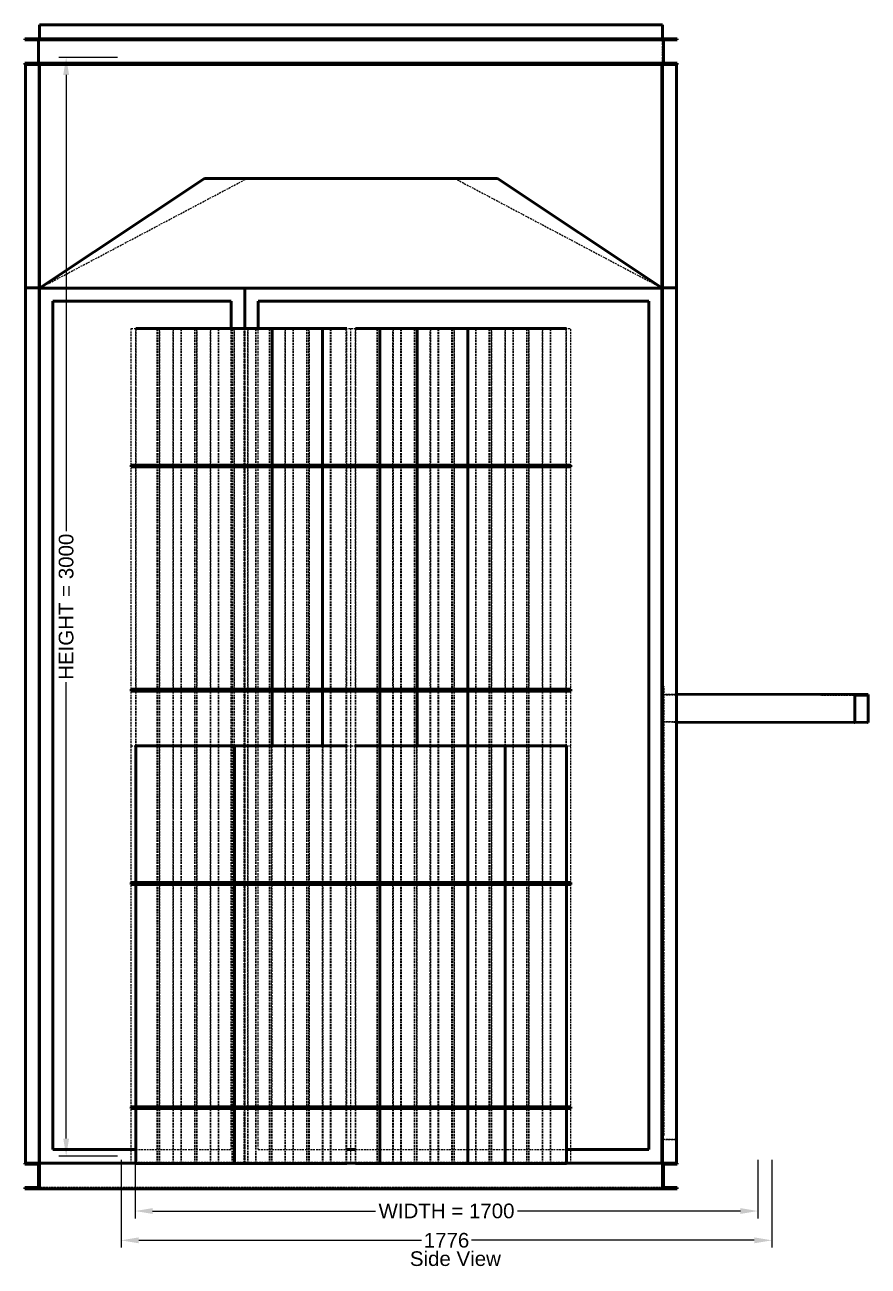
# Model space of a CAD drawing. Header units: millimetres. Extents: x 607 to 13409, y 330 to 9570.
# Drawn here: x 607 to 2908, y 6053 to 9443 of the extents above; entities that cross this region are included whole.
import ezdxf

# ---------------------------------------------------------------- set-up
doc = ezdxf.new("R2010")
doc.units = ezdxf.units.MM
doc.linetypes.add('Hidden', pattern=[15, 5, -3, 5, -2])
for name, color, linetype, lineweight in [('Default', 7, 'Continuous', 50), ('Edges', 7, 'Hidden', 15), ('HiddenEdges', 2, 'Hidden', 15), ('HiddenSilhouettes', 2, 'Hidden', 15), ('HiddenWires', 7, 'Hidden', 15), ('Silhouettes', 7, 'Continuous', 50), ('Wires', 7, 'Hidden', 15)]:
    doc.layers.add(name, color=color, linetype=linetype, lineweight=lineweight)
doc.layers.add('Dimension', color=7, linetype='Continuous', lineweight=50, true_color=0x6495ed)
doc.styles.add('Default', font='arial.ttf')
doc.dimstyles.get("Standard").update_dxf_attribs({"dimtxt": 0.18, "dimasz": 0.18, "dimexe": 0.18, "dimexo": 0.0625, "dimgap": 0.09, "dimtad": 0, "dimtih": 1, "dimtoh": 1, "dimdec": 4, "dimzin": 0, "dimdsep": 46, "dimtxsty": 'Standard', "dimcen": 0.09, "dimadec": 0, "dimazin": 0, "dimtfac": 1, "dimtdec": 4, "dimtofl": 0, "dimtmove": 0, "dimatfit": 3, "dimfxl": 1, "dimtolj": 1, "dimtzin": 0, "dimarcsym": 0})

# ---------------------------------------------------------------- blocks, each defined once
blk = doc.blocks.new('Left')
at = {"layer": 'Edges'}
for points in [[(-1110.7, 869.8), (-543.6, 1169.8)], [(627.3, -238.7), (1112.7, -239.6)]]:
    blk.add_lwpolyline(points, dxfattribs=at)
for points in [[(22.1, 1169.8, 0), (588.1, 870.4, 0)], [(-848.2, 386.8, 0), (-848.2, 759.8, 0)], [(-782.2, 386.8, 0), (-782.2, 759.8, 0)], [(-746.2, 386.8, 0), (-746.2, 759.8, 0)], [(-680.2, 386.8, 0), (-680.2, 759.8, 0)], [(-644.2, 386.8, 0), (-644.2, 759.8, 0)], [(-578.2, 386.8, 0), (-578.2, 759.8, 0)], [(-542.2, 386.8, 0), (-542.2, 759.8, 0)], [(-440.2, 386.8, 0), (-440.2, 759.8, 0)], [(-374.2, 386.8, 0), (-374.2, 759.8, 0)], [(-272.2, 386.8, 0), (-272.2, 759.8, 0)], [(-248.2, 386.8, 0), (-248.2, 759.8, 0)], [(-146.2, 386.8, 0), (-146.2, 759.8, 0)], [(-44.2, 386.8, 0), (-44.2, 759.8, 0)], [(21.8, 386.8, 0), (21.8, 759.8, 0)], [(123.8, 386.8, 0), (123.8, 759.8, 0)], [(159.8, 386.8, 0), (159.8, 759.8, 0)], [(225.8, 386.8, 0), (225.8, 759.8, 0)], [(261.8, 386.8, 0), (261.8, 759.8, 0)], [(327.8, 386.8, 0), (327.8, 759.8, 0)], [(-848.2, -225.2, 0), (-848.2, 381.8, 0)], [(-782.2, -225.2, 0), (-782.2, 381.8, 0)], [(-746.2, -225.2, 0), (-746.2, 381.8, 0)], [(-680.2, -225.2, 0), (-680.2, 381.8, 0)], [(-644.2, -225.2, 0), (-644.2, 381.8, 0)], [(-578.2, -225.2, 0), (-578.2, 381.8, 0)], [(-542.2, -225.2, 0), (-542.2, 381.8, 0)], [(-440.2, -225.2, 0), (-440.2, 381.8, 0)], [(-374.2, -225.2, 0), (-374.2, 381.8, 0)], [(-272.2, -225.2, 0), (-272.2, 381.8, 0)], [(-248.2, -225.2, 0), (-248.2, 381.8, 0)], [(-146.2, -225.2, 0), (-146.2, 381.8, 0)], [(-44.2, -225.2, 0), (-44.2, 381.8, 0)], [(21.8, -225.2, 0), (21.8, 381.8, 0)], [(123.8, -225.2, 0), (123.8, 381.8, 0)], [(159.8, -225.2, 0), (159.8, 381.8, 0)], [(225.8, -225.2, 0), (225.8, 381.8, 0)], [(261.8, -225.2, 0), (261.8, 381.8, 0)], [(327.8, -225.2, 0), (327.8, 381.8, 0)], [(-848.2, -380.2, 0), (-848.2, -230.2, 0)], [(-782.2, -380.2, 0), (-782.2, -230.2, 0)], [(-746.2, -380.2, 0), (-746.2, -230.2, 0)], [(-680.2, -380.2, 0), (-680.2, -230.2, 0)], [(-644.2, -380.2, 0), (-644.2, -230.2, 0)], [(-578.2, -380.2, 0), (-578.2, -230.2, 0)], [(-542.2, -380.2, 0), (-542.2, -230.2, 0)], [(-440.2, -380.2, 0), (-440.2, -230.2, 0)], [(-374.2, -380.2, 0), (-374.2, -230.2, 0)], [(-272.2, -380.2, 0), (-272.2, -230.2, 0)], [(-248.2, -380.2, 0), (-248.2, -230.2, 0)], [(-146.2, -380.2, 0), (-146.2, -230.2, 0)], [(-44.2, -380.2, 0), (-44.2, -230.2, 0)], [(21.8, -380.2, 0), (21.8, -230.2, 0)], [(123.8, -380.2, 0), (123.8, -230.2, 0)], [(159.8, -380.2, 0), (159.8, -230.2, 0)], [(225.8, -380.2, 0), (225.8, -230.2, 0)], [(261.8, -380.2, 0), (261.8, -230.2, 0)], [(327.8, -380.2, 0), (327.8, -230.2, 0)], [(1112.7, -315.6, 0), (1112.7, -239.6, 0)], [(1112.7, -239.6, 0), (1150.7, -239.6, 0)], [(1149.1, -315.6, 0), (1149.1, -241.2, 0)], [(-782.2, -753.2, 0), (-782.2, -380.2, 0)], [(-746.2, -753.2, 0), (-746.2, -380.2, 0)], [(-680.2, -753.2, 0), (-680.2, -380.2, 0)], [(-644.2, -753.2, 0), (-644.2, -380.2, 0)], [(-542.2, -753.2, 0), (-542.2, -380.2, 0)], [(-476.2, -753.2, 0), (-476.2, -380.2, 0)], [(-440.2, -753.2, 0), (-440.2, -380.2, 0)], [(-374.2, -753.2, 0), (-374.2, -380.2, 0)], [(-338.2, -753.2, 0), (-338.2, -380.2, 0)], [(-272.2, -753.2, 0), (-272.2, -380.2, 0)], [(-248.2, -753.2, 0), (-248.2, -380.2, 0)], [(-146.2, -753.2, 0), (-146.2, -380.2, 0)], [(-80.2, -753.2, 0), (-80.2, -380.2, 0)], [(-44.2, -753.2, 0), (-44.2, -380.2, 0)], [(21.8, -753.2, 0), (21.8, -380.2, 0)], [(123.8, -753.2, 0), (123.8, -380.2, 0)], [(225.8, -753.2, 0), (225.8, -380.2, 0)], [(261.8, -753.2, 0), (261.8, -380.2, 0)], [(-782.2, -1365.2, 0), (-782.2, -758.2, 0)], [(-746.2, -1365.2, 0), (-746.2, -758.2, 0)], [(-680.2, -1365.2, 0), (-680.2, -758.2, 0)], [(-644.2, -1365.2, 0), (-644.2, -758.2, 0)], [(-542.2, -1365.2, 0), (-542.2, -758.2, 0)], [(-476.2, -1365.2, 0), (-476.2, -758.2, 0)], [(-440.2, -1365.2, 0), (-440.2, -758.2, 0)], [(-374.2, -1365.2, 0), (-374.2, -758.2, 0)], [(-338.2, -1365.2, 0), (-338.2, -758.2, 0)], [(-272.2, -1365.2, 0), (-272.2, -758.2, 0)], [(-248.2, -1365.2, 0), (-248.2, -758.2, 0)], [(-146.2, -1365.2, 0), (-146.2, -758.2, 0)], [(-80.2, -1365.2, 0), (-80.2, -758.2, 0)], [(-44.2, -1365.2, 0), (-44.2, -758.2, 0)], [(21.8, -1365.2, 0), (21.8, -758.2, 0)], [(123.8, -1365.2, 0), (123.8, -758.2, 0)], [(225.8, -1365.2, 0), (225.8, -758.2, 0)], [(261.8, -1365.2, 0), (261.8, -758.2, 0)], [(-782.2, -1520.2, 0), (-782.2, -1370.2, 0)], [(-746.2, -1520.2, 0), (-746.2, -1370.2, 0)], [(-680.2, -1520.2, 0), (-680.2, -1370.2, 0)], [(-644.2, -1520.2, 0), (-644.2, -1370.2, 0)], [(-542.2, -1520.2, 0), (-542.2, -1370.2, 0)], [(-476.2, -1520.2, 0), (-476.2, -1370.2, 0)], [(-440.2, -1520.2, 0), (-440.2, -1370.2, 0)], [(-374.2, -1520.2, 0), (-374.2, -1370.2, 0)], [(-338.2, -1520.2, 0), (-338.2, -1370.2, 0)], [(-272.2, -1520.2, 0), (-272.2, -1370.2, 0)], [(-248.2, -1520.2, 0), (-248.2, -1370.2, 0)], [(-146.2, -1520.2, 0), (-146.2, -1370.2, 0)], [(-80.2, -1520.2, 0), (-80.2, -1370.2, 0)], [(-44.2, -1520.2, 0), (-44.2, -1370.2, 0)], [(21.8, -1520.2, 0), (21.8, -1370.2, 0)], [(123.8, -1520.2, 0), (123.8, -1370.2, 0)], [(225.8, -1520.2, 0), (225.8, -1370.2, 0)], [(261.8, -1520.2, 0), (261.8, -1370.2, 0)]]:
    blk.add_polyline3d(points, dxfattribs=at)
for points in [[(-789.2, 759.8, 0)], [(-788, 759.8, 0)], [(-724.4, 759.8, 0)], [(-723.2, 759.8, 0)], [(-687.2, 759.8, 0)], [(-686, 759.8, 0)], [(-622.4, 759.8, 0)], [(-621.2, 759.8, 0)], [(-585.2, 759.8, 0)], [(-579.4, 759.8, 0)], [(-520.4, 759.8, 0)], [(-483.2, 759.8, 0)], [(-418.4, 759.8, 0)], [(-381.2, 759.8, 0)], [(-316.4, 759.8, 0)], [(-189.2, 759.8, 0)], [(-188, 759.8, 0)], [(-123.2, 759.8, 0)], [(-86, 759.8, 0)], [(-22.4, 759.8, 0)], [(-21.2, 759.8, 0)], [(16, 759.8, 0)], [(79.6, 759.8, 0)], [(80.8, 759.8, 0)], [(116.8, 759.8, 0)], [(118, 759.8, 0)], [(181.6, 759.8, 0)], [(182.8, 759.8, 0)], [(218.8, 759.8, 0)], [(220, 759.8, 0)], [(283.6, 759.8, 0)], [(284.8, 759.8, 0)]]:
    blk.add_polyline3d(points, close=True, dxfattribs=at)
at = {"layer": 'HiddenEdges'}
for points in [[(588.1, 870.4), (589.3, 869.8)], [(1114.3, -241.2), (590.9, -240.2)], [(1114.3, -315.6), (590.9, -314.6)]]:
    blk.add_lwpolyline(points, dxfattribs=at)
for points in [[(-1109.5, 1551, 0), (-1109.5, 1587.8, 0)], [(588.1, 1587.8, 0), (-1109.5, 1587.8, 0)], [(-1095.7, 1587.8, 0), (-1095.7, 1589, 0)], [(574.3, 1587.8, 0), (574.3, 1589, 0)], [(588.1, 1551, 0), (588.1, 1587.8, 0)], [(-1110.7, 1481, 0), (-1110.7, 1551, 0)], [(589.3, 1481, 0), (589.3, 1551, 0)], [(-1147.5, 1466, 0), (-1148.7, 1466, 0)], [(-1147.5, 872.2, 0), (-1147.5, 1479.8, 0)], [(-1110.7, 1479.8, 0), (-1147.5, 1479.8, 0)], [(626.1, 1479.8, 0), (589.3, 1479.8, 0)], [(626.1, 872.2, 0), (626.1, 1479.8, 0)], [(627.3, 1466, 0), (626.1, 1466, 0)], [(-1147.5, 886, 0), (-1148.7, 886, 0)], [(627.3, 886, 0), (626.1, 886, 0)], [(-1147.5, 856, 0), (-1148.7, 856, 0)], [(-1110.7, 872.2, 0), (-1147.5, 872.2, 0)], [(-1110.7, 869.8, 0), (-1147.5, 869.8, 0)], [(-1147.5, -1517.8, 0), (-1147.5, 869.8, 0)], [(-1109.5, -1517.8, 0), (-1109.5, 869.8, 0)], [(-551.9, -1517.8, 0), (-551.9, 869.8, 0)], [(-549.5, -1517.8, 0), (-549.5, 869.8, 0)], [(626.1, 872.2, 0), (589.3, 872.2, 0)], [(626.1, 869.8, 0), (589.3, 869.8, 0)], [(626.1, -1517.8, 0), (626.1, 869.8, 0)], [(627.3, 856, 0), (626.1, 856, 0)], [(-789.2, -380.2, 0), (-789.2, 759.8, 0)], [(-788, -380.2, 0), (-788, 759.8, 0)], [(-724.4, -380.2, 0), (-724.4, 759.8, 0)], [(-723.2, -380.2, 0), (-723.2, 759.8, 0)], [(-687.2, -380.2, 0), (-687.2, 759.8, 0)], [(-686, -380.2, 0), (-686, 759.8, 0)], [(-622.4, -380.2, 0), (-622.4, 759.8, 0)], [(-621.2, -380.2, 0), (-621.2, 759.8, 0)], [(-585.2, -380.2, 0), (-585.2, 759.8, 0)], [(-579.4, -380.2, 0), (-579.4, 759.8, 0)], [(-520.4, -380.2, 0), (-520.4, 759.8, 0)], [(-483.2, -380.2, 0), (-483.2, 759.8, 0)], [(-418.4, -380.2, 0), (-418.4, 759.8, 0)], [(-381.2, -380.2, 0), (-381.2, 759.8, 0)], [(-316.4, -380.2, 0), (-316.4, 759.8, 0)], [(-189.2, -380.2, 0), (-189.2, 759.8, 0)], [(-188, -380.2, 0), (-188, 759.8, 0)], [(-123.2, -380.2, 0), (-123.2, 759.8, 0)], [(-86, -380.2, 0), (-86, 759.8, 0)], [(-22.4, -380.2, 0), (-22.4, 759.8, 0)], [(-21.2, -380.2, 0), (-21.2, 759.8, 0)], [(16, -380.2, 0), (16, 759.8, 0)], [(79.6, -380.2, 0), (79.6, 759.8, 0)], [(80.8, -380.2, 0), (80.8, 759.8, 0)], [(116.8, -380.2, 0), (116.8, 759.8, 0)], [(118, -380.2, 0), (118, 759.8, 0)], [(181.6, -380.2, 0), (181.6, 759.8, 0)], [(182.8, -380.2, 0), (182.8, 759.8, 0)], [(218.8, -380.2, 0), (218.8, 759.8, 0)], [(220, -380.2, 0), (220, 759.8, 0)], [(283.6, -380.2, 0), (283.6, 759.8, 0)], [(284.8, -380.2, 0), (284.8, 759.8, 0)], [(-848.2, 381.8, 0), (-848.2, 386.8, 0)], [(-782.2, 381.8, 0), (-782.2, 386.8, 0)], [(-746.2, 381.8, 0), (-746.2, 386.8, 0)], [(-680.2, 381.8, 0), (-680.2, 386.8, 0)], [(-644.2, 381.8, 0), (-644.2, 386.8, 0)], [(-578.2, 381.8, 0), (-578.2, 386.8, 0)], [(-542.2, 381.8, 0), (-542.2, 386.8, 0)], [(-440.2, 381.8, 0), (-440.2, 386.8, 0)], [(-374.2, 381.8, 0), (-374.2, 386.8, 0)], [(-272.2, 381.8, 0), (-272.2, 386.8, 0)], [(-248.2, 381.8, 0), (-248.2, 386.8, 0)], [(-146.2, 381.8, 0), (-146.2, 386.8, 0)], [(-44.2, 381.8, 0), (-44.2, 386.8, 0)], [(21.8, 381.8, 0), (21.8, 386.8, 0)], [(123.8, 381.8, 0), (123.8, 386.8, 0)], [(159.8, 381.8, 0), (159.8, 386.8, 0)], [(225.8, 381.8, 0), (225.8, 386.8, 0)], [(261.8, 381.8, 0), (261.8, 386.8, 0)], [(327.8, 381.8, 0), (327.8, 386.8, 0)], [(-848.2, -230.2, 0), (-848.2, -225.2, 0)], [(-782.2, -230.2, 0), (-782.2, -225.2, 0)], [(-746.2, -230.2, 0), (-746.2, -225.2, 0)], [(-680.2, -230.2, 0), (-680.2, -225.2, 0)], [(-644.2, -230.2, 0), (-644.2, -225.2, 0)], [(-578.2, -230.2, 0), (-578.2, -225.2, 0)], [(-542.2, -230.2, 0), (-542.2, -225.2, 0)], [(-440.2, -230.2, 0), (-440.2, -225.2, 0)], [(-374.2, -230.2, 0), (-374.2, -225.2, 0)], [(-272.2, -230.2, 0), (-272.2, -225.2, 0)], [(-248.2, -230.2, 0), (-248.2, -225.2, 0)], [(-146.2, -230.2, 0), (-146.2, -225.2, 0)], [(-44.2, -230.2, 0), (-44.2, -225.2, 0)], [(21.8, -230.2, 0), (21.8, -225.2, 0)], [(123.8, -230.2, 0), (123.8, -225.2, 0)], [(159.8, -230.2, 0), (159.8, -225.2, 0)], [(225.8, -230.2, 0), (225.8, -225.2, 0)], [(261.8, -230.2, 0), (261.8, -225.2, 0)], [(327.8, -230.2, 0), (327.8, -225.2, 0)], [(589.3, -240.2, 0), (588.1, -240.2, 0)], [(589.3, -238.6, 0), (627.3, -238.7, 0)], [(590.9, -314.6, 0), (590.9, -240.2, 0)], [(590.9, -240.2, 0), (625.7, -240.2, 0)], [(590.9, -314.6, 0), (589.3, -314.6, 0)], [(627.3, -314.6, 0), (625.7, -314.6, 0)], [(1150.7, -315.6, 0), (627.3, -314.6, 0)], [(-724.4, -1520.2, 0), (-724.4, -380.2, 0)], [(-687.2, -1520.2, 0), (-687.2, -380.2, 0)], [(-681.4, -1520.2, 0), (-681.4, -380.2, 0)], [(-622.4, -1520.2, 0), (-622.4, -380.2, 0)], [(-621.2, -1520.2, 0), (-621.2, -380.2, 0)], [(-584, -1520.2, 0), (-584, -380.2, 0)], [(-579.4, -1520.2, 0), (-579.4, -380.2, 0)], [(-520.4, -1520.2, 0), (-520.4, -380.2, 0)], [(-519.2, -1520.2, 0), (-519.2, -380.2, 0)], [(-483.2, -1520.2, 0), (-483.2, -380.2, 0)], [(-482, -1520.2, 0), (-482, -380.2, 0)], [(-418.4, -1520.2, 0), (-418.4, -380.2, 0)], [(-381.2, -1520.2, 0), (-381.2, -380.2, 0)], [(-316.4, -1520.2, 0), (-316.4, -380.2, 0)], [(-315.2, -1520.2, 0), (-315.2, -380.2, 0)], [(-189.2, -1520.2, 0), (-189.2, -380.2, 0)], [(-188, -1520.2, 0), (-188, -380.2, 0)], [(-123.2, -1520.2, 0), (-123.2, -380.2, 0)], [(-86, -1520.2, 0), (-86, -380.2, 0)], [(-22.4, -1520.2, 0), (-22.4, -380.2, 0)], [(-21.2, -1520.2, 0), (-21.2, -380.2, 0)], [(14.8, -1520.2, 0), (14.8, -380.2, 0)], [(16, -1520.2, 0), (16, -380.2, 0)], [(80.8, -1520.2, 0), (80.8, -380.2, 0)], [(118, -1520.2, 0), (118, -380.2, 0)], [(181.6, -1520.2, 0), (181.6, -380.2, 0)], [(218.8, -1520.2, 0), (218.8, -380.2, 0)], [(224.6, -1520.2, 0), (224.6, -380.2, 0)], [(283.6, -1520.2, 0), (283.6, -380.2, 0)], [(284.8, -1520.2, 0), (284.8, -380.2, 0)], [(-782.2, -758.2, 0), (-782.2, -753.2, 0)], [(-746.2, -758.2, 0), (-746.2, -753.2, 0)], [(-680.2, -758.2, 0), (-680.2, -753.2, 0)], [(-644.2, -758.2, 0), (-644.2, -753.2, 0)], [(-542.2, -758.2, 0), (-542.2, -753.2, 0)], [(-476.2, -758.2, 0), (-476.2, -753.2, 0)], [(-440.2, -758.2, 0), (-440.2, -753.2, 0)], [(-374.2, -758.2, 0), (-374.2, -753.2, 0)], [(-338.2, -758.2, 0), (-338.2, -753.2, 0)], [(-272.2, -758.2, 0), (-272.2, -753.2, 0)], [(-248.2, -758.2, 0), (-248.2, -753.2, 0)], [(-146.2, -758.2, 0), (-146.2, -753.2, 0)], [(-80.2, -758.2, 0), (-80.2, -753.2, 0)], [(-44.2, -758.2, 0), (-44.2, -753.2, 0)], [(21.8, -758.2, 0), (21.8, -753.2, 0)], [(123.8, -758.2, 0), (123.8, -753.2, 0)], [(225.8, -758.2, 0), (225.8, -753.2, 0)], [(261.8, -758.2, 0), (261.8, -753.2, 0)], [(-782.2, -1370.2, 0), (-782.2, -1365.2, 0)], [(-746.2, -1370.2, 0), (-746.2, -1365.2, 0)], [(-680.2, -1370.2, 0), (-680.2, -1365.2, 0)], [(-644.2, -1370.2, 0), (-644.2, -1365.2, 0)], [(-542.2, -1370.2, 0), (-542.2, -1365.2, 0)], [(-476.2, -1370.2, 0), (-476.2, -1365.2, 0)], [(-440.2, -1370.2, 0), (-440.2, -1365.2, 0)], [(-374.2, -1370.2, 0), (-374.2, -1365.2, 0)], [(-338.2, -1370.2, 0), (-338.2, -1365.2, 0)], [(-272.2, -1370.2, 0), (-272.2, -1365.2, 0)], [(-248.2, -1370.2, 0), (-248.2, -1365.2, 0)], [(-146.2, -1370.2, 0), (-146.2, -1365.2, 0)], [(-80.2, -1370.2, 0), (-80.2, -1365.2, 0)], [(-44.2, -1370.2, 0), (-44.2, -1365.2, 0)], [(21.8, -1370.2, 0), (21.8, -1365.2, 0)], [(123.8, -1370.2, 0), (123.8, -1365.2, 0)], [(225.8, -1370.2, 0), (225.8, -1365.2, 0)], [(261.8, -1370.2, 0), (261.8, -1365.2, 0)], [(589.3, -1420.2, 0), (588.1, -1420.2, 0)], [(629.3, -1519, 0), (-1150.7, -1519, 0)], [(629.3, -1522, 0), (-1150.7, -1522, 0)], [(-1147.5, -1504, 0), (-1148.7, -1504, 0)], [(-1110.7, -1517.8, 0), (-1147.5, -1517.8, 0)], [(592.3, -1522, 0), (-1113.7, -1522, 0)], [(-551.9, -1517.8, 0), (-1109.5, -1517.8, 0)], [(588.1, -1517.8, 0), (-549.5, -1517.8, 0)], [(626.1, -1517.8, 0), (589.3, -1517.8, 0)], [(627.3, -1504, 0), (626.1, -1504, 0)], [(629.3, -1586, 0), (-1150.7, -1586, 0)], [(629.3, -1589, 0), (-1150.7, -1589, 0)], [(592.3, -1586, 0), (-1113.7, -1586, 0)]]:
    blk.add_polyline3d(points, dxfattribs=at)
at = {"layer": 'HiddenSilhouettes'}
for points in [[(588.1, 870.6), (589.3, 869.8)], [(625.7, -240.2), (1149.1, -241.2)], [(625.7, -314.6), (1114.3, -315.5)]]:
    blk.add_lwpolyline(points, dxfattribs=at)
for points in [[(-1113.7, 1548, 0)], [(592.3, 1548, 0)]]:
    blk.add_polyline3d(points, close=True, dxfattribs=at)
for points in [[(-1148.7, 1481, 0), (-1148.7, 1481, 0)], [(-1110.7, 1481, 0), (-1110.7, 1481, 0)], [(589.3, 1481, 0), (589.3, 1481, 0)], [(627.3, 1481, 0), (627.3, 1481, 0)], [(-1108.9, 871, 0), (-550.7, 871, 0)], [(-550.7, 871, 0), (587.5, 871, 0)], [(-550.7, 869.8, 0), (-550.7, 871, 0)], [(588.1, 871, 0), (589.3, 871, 0)], [(588.1, 869.8, 0), (589.3, 869.8, 0)], [(-847, -380.2, 0), (-847, 759.8, 0)], [(-783.4, -380.2, 0), (-783.4, 759.8, 0)], [(-745, -380.2, 0), (-745, 759.8, 0)], [(-681.4, -380.2, 0), (-681.4, 759.8, 0)], [(-643, -380.2, 0), (-643, 759.8, 0)], [(-587.5, -1482.2, 0), (-587.5, 759.8, 0)], [(-584, -380.2, 0), (-584, 759.8, 0)], [(-550.7, -1519, 0), (-550.7, 759.8, 0)], [(-541, -380.2, 0), (-541, 759.8, 0)], [(-519.2, -380.2, 0), (-519.2, 759.8, 0)], [(-513.9, -1482.2, 0), (-513.9, 759.8, 0)], [(-482, -380.2, 0), (-482, 759.8, 0)], [(-477.4, -380.2, 0), (-477.4, 759.8, 0)], [(-439, -380.2, 0), (-439, 759.8, 0)], [(-417.2, -380.2, 0), (-417.2, 759.8, 0)], [(-380, -380.2, 0), (-380, 759.8, 0)], [(-375.4, -380.2, 0), (-375.4, 759.8, 0)], [(-337, -380.2, 0), (-337, 759.8, 0)], [(-315.2, -380.2, 0), (-315.2, 759.8, 0)], [(-273.4, -380.2, 0), (-273.4, 759.8, 0)], [(-247, -380.2, 0), (-247, 759.8, 0)], [(-183.4, -380.2, 0), (-183.4, 759.8, 0)], [(-145, -380.2, 0), (-145, 759.8, 0)], [(-124.4, -380.2, 0), (-124.4, 759.8, 0)], [(-87.2, -380.2, 0), (-87.2, 759.8, 0)], [(-81.4, -380.2, 0), (-81.4, 759.8, 0)], [(-43, -380.2, 0), (-43, 759.8, 0)], [(14.8, -380.2, 0), (14.8, 759.8, 0)], [(20.6, -380.2, 0), (20.6, 759.8, 0)], [(59, -380.2, 0), (59, 759.8, 0)], [(122.6, -380.2, 0), (122.6, 759.8, 0)], [(161, -380.2, 0), (161, 759.8, 0)], [(224.6, -380.2, 0), (224.6, 759.8, 0)], [(263, -380.2, 0), (263, 759.8, 0)], [(326.6, -380.2, 0), (326.6, 759.8, 0)], [(-476.2, 381.8, 0), (-476.2, 386.8, 0)], [(-338.2, 381.8, 0), (-338.2, 386.8, 0)], [(-182.2, 381.8, 0), (-182.2, 386.8, 0)], [(-80.2, 381.8, 0), (-80.2, 386.8, 0)], [(57.8, 381.8, 0), (57.8, 386.8, 0)], [(-845.7, -230.2, 0), (-845.7, -225.2, 0)], [(-835.7, -230.2, 0), (-835.7, -225.2, 0)], [(-476.2, -230.2, 0), (-476.2, -225.2, 0)], [(-338.2, -230.2, 0), (-338.2, -225.2, 0)], [(-285.7, -230.2, 0), (-285.7, -225.2, 0)], [(-275.7, -230.2, 0), (-275.7, -225.2, 0)], [(-245.7, -230.2, 0), (-245.7, -225.2, 0)], [(-235.7, -230.2, 0), (-235.7, -225.2, 0)], [(-182.2, -230.2, 0), (-182.2, -225.2, 0)], [(-80.2, -230.2, 0), (-80.2, -225.2, 0)], [(57.8, -230.2, 0), (57.8, -225.2, 0)], [(314.3, -230.2, 0), (314.3, -225.2, 0)], [(324.3, -230.2, 0), (324.3, -225.2, 0)], [(590.9, -217.7, 0), (593.9, -217.7, 0)], [(590.9, -1442.7, 0), (590.9, -217.7, 0)], [(593.9, -1442.7, 0), (593.9, -217.7, 0)], [(589.3, -238.6, 0), (627.3, -238.6, 0)], [(589.3, -238.6, 0), (627.3, -238.6, 0)], [(589.3, -240.2, 0), (590.9, -240.2, 0)], [(590.9, -262.7, 0), (593.9, -262.7, 0)], [(625.7, -314.6, 0), (625.7, -240.2, 0)], [(589.3, -314.6, 0), (627.3, -314.7, 0)], [(589.3, -316.2, 0), (590.9, -316.2, 0)], [(-847, -1520.2, 0), (-847, -380.2, 0)], [(-789.2, -1520.2, 0), (-789.2, -380.2, 0)], [(-789.2, -380.2, 0), (-723.2, -380.2, 0)], [(-788, -1520.2, 0), (-788, -380.2, 0)], [(-788, -380.2, 0), (-782.2, -380.2, 0)], [(-783.4, -1520.2, 0), (-783.4, -380.2, 0)], [(-746.2, -380.2, 0), (-724.4, -380.2, 0)], [(-745, -1520.2, 0), (-745, -380.2, 0)], [(-723.2, -1520.2, 0), (-723.2, -380.2, 0)], [(-687.2, -380.2, 0), (-621.2, -380.2, 0)], [(-686, -1520.2, 0), (-686, -380.2, 0)], [(-686, -380.2, 0), (-680.2, -380.2, 0)], [(-644.2, -380.2, 0), (-622.4, -380.2, 0)], [(-643, -1520.2, 0), (-643, -380.2, 0)], [(-585.2, -1520.2, 0), (-585.2, -380.2, 0)], [(-585.2, -380.2, 0), (-519.2, -380.2, 0)], [(-584, -380.2, 0), (-578.2, -380.2, 0)], [(-542.2, -380.2, 0), (-520.4, -380.2, 0)], [(-541, -1520.2, 0), (-541, -380.2, 0)], [(-483.2, -380.2, 0), (-431.5, -380.2, 0)], [(-482, -380.2, 0), (-476.2, -380.2, 0)], [(-477.4, -1520.2, 0), (-477.4, -380.2, 0)], [(-440.2, -380.2, 0), (-431.5, -380.2, 0)], [(-439, -1520.2, 0), (-439, -380.2, 0)], [(-417.2, -1520.2, 0), (-417.2, -380.2, 0)], [(-381.2, -380.2, 0), (-315.2, -380.2, 0)], [(-380, -1520.2, 0), (-380, -380.2, 0)], [(-380, -380.2, 0), (-374.2, -380.2, 0)], [(-375.4, -1520.2, 0), (-375.4, -380.2, 0)], [(-338.2, -380.2, 0), (-316.4, -380.2, 0)], [(-337, -1520.2, 0), (-337, -380.2, 0)], [(-273.4, -1520.2, 0), (-273.4, -380.2, 0)], [(-247, -1520.2, 0), (-247, -380.2, 0)], [(-189.2, -380.2, 0), (-143.8, -380.2, 0)], [(-188, -380.2, 0), (-182.2, -380.2, 0)], [(-183.4, -1520.2, 0), (-183.4, -380.2, 0)], [(-146.2, -380.2, 0), (-143.8, -380.2, 0)], [(-145, -1520.2, 0), (-145, -380.2, 0)], [(-124.4, -1520.2, 0), (-124.4, -380.2, 0)], [(-87.2, -1520.2, 0), (-87.2, -380.2, 0)], [(-87.2, -380.2, 0), (-21.2, -380.2, 0)], [(-86, -380.2, 0), (-80.2, -380.2, 0)], [(-81.4, -1520.2, 0), (-81.4, -380.2, 0)], [(-44.2, -380.2, 0), (-22.4, -380.2, 0)], [(-43, -1520.2, 0), (-43, -380.2, 0)], [(14.8, -380.2, 0), (71.9, -380.2, 0)], [(16, -380.2, 0), (21.8, -380.2, 0)], [(20.6, -1520.2, 0), (20.6, -380.2, 0)], [(57.8, -380.2, 0), (71.9, -380.2, 0)], [(59, -1520.2, 0), (59, -380.2, 0)], [(79.6, -1520.2, 0), (79.6, -380.2, 0)], [(116.8, -1520.2, 0), (116.8, -380.2, 0)], [(116.8, -380.2, 0), (182.8, -380.2, 0)], [(118, -380.2, 0), (123.8, -380.2, 0)], [(122.6, -1520.2, 0), (122.6, -380.2, 0)], [(159.8, -380.2, 0), (181.6, -380.2, 0)], [(161, -1520.2, 0), (161, -380.2, 0)], [(182.8, -1520.2, 0), (182.8, -380.2, 0)], [(218.8, -380.2, 0), (284.8, -380.2, 0)], [(220, -1520.2, 0), (220, -380.2, 0)], [(220, -380.2, 0), (225.8, -380.2, 0)], [(261.8, -380.2, 0), (283.6, -380.2, 0)], [(263, -1520.2, 0), (263, -380.2, 0)], [(326.6, -1520.2, 0), (326.6, -380.2, 0)], [(-848.2, -758.2, 0), (-848.2, -753.2, 0)], [(-578.2, -758.2, 0), (-578.2, -753.2, 0)], [(-182.2, -758.2, 0), (-182.2, -753.2, 0)], [(57.8, -758.2, 0), (57.8, -753.2, 0)], [(159.8, -758.2, 0), (159.8, -753.2, 0)], [(327.8, -758.2, 0), (327.8, -753.2, 0)], [(-848.2, -1370.2, 0), (-848.2, -1365.2, 0)], [(-845.7, -1370.2, 0), (-845.7, -1365.2, 0)], [(-835.7, -1370.2, 0), (-835.7, -1365.2, 0)], [(-578.2, -1370.2, 0), (-578.2, -1365.2, 0)], [(-285.7, -1370.2, 0), (-285.7, -1365.2, 0)], [(-275.7, -1370.2, 0), (-275.7, -1365.2, 0)], [(-245.7, -1370.2, 0), (-245.7, -1365.2, 0)], [(-235.7, -1370.2, 0), (-235.7, -1365.2, 0)], [(-182.2, -1370.2, 0), (-182.2, -1365.2, 0)], [(57.8, -1370.2, 0), (57.8, -1365.2, 0)], [(159.8, -1370.2, 0), (159.8, -1365.2, 0)], [(314.3, -1370.2, 0), (314.3, -1365.2, 0)], [(324.3, -1370.2, 0), (324.3, -1365.2, 0)], [(327.8, -1370.2, 0), (327.8, -1365.2, 0)], [(589.3, -1420.2, 0), (590.9, -1420.2, 0)], [(590.9, -1397.7, 0), (593.9, -1397.7, 0)], [(590.9, -1453.4, 0), (590.9, -1420.2, 0)], [(625.7, -1420.2, 0), (627.3, -1420.2, 0)], [(625.7, -1453.4, 0), (625.7, -1420.2, 0)], [(589.3, -1455, 0), (627.3, -1455, 0)], [(590.9, -1442.7, 0), (593.9, -1442.7, 0)], [(590.9, -1453.4, 0), (625.7, -1453.4, 0)], [(-848.2, -1482.2, 0), (-587.5, -1482.2, 0)], [(-513.9, -1482.2, 0), (-272.2, -1482.2, 0)], [(-248.2, -1482.2, 0), (327.8, -1482.2, 0)], [(-848.2, -1519, 0), (-272.2, -1519, 0)], [(-789.2, -1520.2, 0), (-723.2, -1520.2, 0)], [(-788, -1520.2, 0), (-782.2, -1520.2, 0)], [(-746.2, -1520.2, 0), (-724.4, -1520.2, 0)], [(-687.2, -1520.2, 0), (-621.2, -1520.2, 0)], [(-686, -1520.2, 0), (-680.2, -1520.2, 0)], [(-644.2, -1520.2, 0), (-622.4, -1520.2, 0)], [(-585.2, -1520.2, 0), (-519.2, -1520.2, 0)], [(-584, -1520.2, 0), (-578.2, -1520.2, 0)], [(-542.2, -1520.2, 0), (-520.4, -1520.2, 0)], [(-483.2, -1520.2, 0), (-431.5, -1520.2, 0)], [(-482, -1520.2, 0), (-476.2, -1520.2, 0)], [(-440.2, -1520.2, 0), (-431.5, -1520.2, 0)], [(-381.2, -1520.2, 0), (-315.2, -1520.2, 0)], [(-380, -1520.2, 0), (-374.2, -1520.2, 0)], [(-338.2, -1520.2, 0), (-316.4, -1520.2, 0)], [(-248.2, -1519, 0), (327.8, -1519, 0)], [(-189.2, -1520.2, 0), (-143.8, -1520.2, 0)], [(-188, -1520.2, 0), (-182.2, -1520.2, 0)], [(-146.2, -1520.2, 0), (-143.8, -1520.2, 0)], [(-87.2, -1520.2, 0), (-21.2, -1520.2, 0)], [(-86, -1520.2, 0), (-80.2, -1520.2, 0)], [(-44.2, -1520.2, 0), (-22.4, -1520.2, 0)], [(14.8, -1520.2, 0), (80.8, -1520.2, 0)], [(16, -1520.2, 0), (21.8, -1520.2, 0)], [(57.8, -1520.2, 0), (79.6, -1520.2, 0)], [(116.8, -1520.2, 0), (182.8, -1520.2, 0)], [(118, -1520.2, 0), (123.8, -1520.2, 0)], [(159.8, -1520.2, 0), (181.6, -1520.2, 0)], [(218.8, -1520.2, 0), (284.8, -1520.2, 0)], [(220, -1520.2, 0), (225.8, -1520.2, 0)], [(261.8, -1520.2, 0), (283.6, -1520.2, 0)], [(588.1, -1519, 0), (589.3, -1519, 0)]]:
    blk.add_polyline3d(points, dxfattribs=at)
at = {"layer": 'HiddenWires'}
for points in [[(-860.7, 381.8, 0), (-860.7, 386.8, 0)], [(-260.7, 381.8, 0), (-260.7, 386.8, 0)], [(-860.7, -230.2, 0), (-860.7, -225.2, 0)], [(-260.7, -230.2, 0), (-260.7, -225.2, 0)], [(-848.2, -380.2, 0), (-550.7, -380.2, 0)], [(-550.7, -380.2, 0), (-272.2, -380.2, 0)], [(-248.2, -380.2, 0), (327.8, -380.2, 0)], [(-860.7, -758.2, 0), (-860.7, -753.2, 0)], [(-260.7, -758.2, 0), (-260.7, -753.2, 0)], [(-860.7, -1370.2, 0), (-860.7, -1365.2, 0)], [(-260.7, -1370.2, 0), (-260.7, -1365.2, 0)], [(-848.2, -1520.2, 0), (-272.2, -1520.2, 0)], [(-248.2, -1520.2, 0), (327.8, -1520.2, 0)]]:
    blk.add_polyline3d(points, dxfattribs=at)
blk.add_polyline3d([(-575.4, -380.2, 0)], close=True, dxfattribs=at)
at = {"layer": 'Silhouettes'}
for points in [[(-1110.7, 869.8), (-660.4, 1169.8)], [(138.9, 1169.8), (588.1, 870.6)], [(627.3, -314.7), (1112.7, -315.6)]]:
    blk.add_lwpolyline(points, dxfattribs=at)
for points in [[(-1110.7, 1589, 0), (589.3, 1589, 0)], [(-1110.7, 1551, 0), (-1110.7, 1589, 0)], [(589.3, 1551, 0), (589.3, 1589, 0)], [(-1150.7, 1551, 0), (629.3, 1551, 0)], [(-1150.7, 1548, 0), (-1150.7, 1551, 0)], [(-1150.7, 1548, 0), (629.3, 1548, 0)], [(-1113.7, 1484, 0), (-1113.7, 1548, 0)], [(592.3, 1484, 0), (592.3, 1548, 0)], [(629.3, 1548, 0), (629.3, 1551, 0)], [(-1150.7, 1484, 0), (629.3, 1484, 0)], [(-1150.7, 1481, 0), (-1150.7, 1484, 0)], [(-1150.7, 1481, 0), (629.3, 1481, 0)], [(-1148.7, 871, 0), (-1148.7, 1481, 0)], [(-1111.9, 1479.8, 0), (-1110.7, 1479.8, 0)], [(-1111.9, 869.8, 0), (-1111.9, 1479.8, 0)], [(-1110.7, 1191.7, 0), (-1110.7, 1481, 0)], [(588.1, 1479.8, 0), (589.3, 1479.8, 0)], [(588.1, 869.8, 0), (588.1, 1479.8, 0)], [(589.3, 871, 0), (589.3, 1481, 0)], [(589.3, 869.8, 0), (589.3, 1479.8, 0)], [(627.3, 871, 0), (627.3, 1481, 0)], [(629.3, 1481, 0), (629.3, 1484, 0)], [(-1110.7, 869.8, 0), (-1110.7, 1191.7, 0)], [(-660.4, 1169.8, 0), (-543.6, 1169.8, 0)], [(-543.6, 1169.8, 0), (22.1, 1169.8, 0)], [(22.1, 1169.8, 0), (138.9, 1169.8, 0)], [(-1148.7, -1519, 0), (-1148.7, 871, 0)], [(-1148.7, 871, 0), (-1110.7, 871, 0)], [(-1111.9, 869.8, 0), (-1110.7, 869.8, 0)], [(-1111.9, -1520.2, 0), (-1111.9, 869.8, 0)], [(-1110.7, -1191.8, 0), (-1110.7, 871, 0)], [(-1110.7, 871, 0), (-1108.9, 871, 0)], [(-1110.7, 869.8, 0), (588.1, 869.8, 0)], [(-550.7, 759.8, 0), (-550.7, 869.8, 0)], [(587.5, 871, 0), (588.1, 871, 0)], [(588.1, -1520.2, 0), (588.1, 869.8, 0)], [(588.1, 869.8, 0), (589.3, 869.8, 0)], [(589.3, -794.5, 0), (589.3, 871, 0)], [(589.3, 871, 0), (627.3, 871, 0)], [(627.3, -1519, 0), (627.3, 871, 0)], [(-1073.9, -1482.2, 0), (-1073.9, 834.2, 0)], [(-1073.9, 834.2, 0), (-587.5, 834.2, 0)], [(-587.5, 759.8, 0), (-587.5, 834.2, 0)], [(-513.9, 759.8, 0), (-513.9, 834.2, 0)], [(-513.9, 834.2, 0), (552.5, 834.2, 0)], [(552.5, -1482.2, 0), (552.5, 834.2, 0)], [(-848.2, 759.8, 0), (-782.2, 759.8, 0)], [(-789.2, 759.8, 0), (-723.2, 759.8, 0)], [(-788, 759.8, 0), (-724.4, 759.8, 0)], [(-746.2, 759.8, 0), (-680.2, 759.8, 0)], [(-687.2, 759.8, 0), (-621.2, 759.8, 0)], [(-686, 759.8, 0), (-622.4, 759.8, 0)], [(-644.2, 759.8, 0), (-578.2, 759.8, 0)], [(-585.2, 759.8, 0), (-519.2, 759.8, 0)], [(-584, 759.8, 0), (-520.4, 759.8, 0)], [(-542.2, 759.8, 0), (-476.2, 759.8, 0)], [(-483.2, 759.8, 0), (-431.5, 759.8, 0)], [(-482, 759.8, 0), (-431.5, 759.8, 0)], [(-476.2, 386.8, 0), (-476.2, 759.8, 0)], [(-440.2, 759.8, 0), (-374.2, 759.8, 0)], [(-381.2, 759.8, 0), (-315.2, 759.8, 0)], [(-380, 759.8, 0), (-316.4, 759.8, 0)], [(-338.2, 759.8, 0), (-272.2, 759.8, 0)], [(-338.2, 386.8, 0), (-338.2, 759.8, 0)], [(-248.2, 759.8, 0), (-182.2, 759.8, 0)], [(-189.2, 759.8, 0), (-143.8, 759.8, 0)], [(-188, 759.8, 0), (-143.8, 759.8, 0)], [(-182.2, 386.8, 0), (-182.2, 759.8, 0)], [(-146.2, 759.8, 0), (-80.2, 759.8, 0)], [(-87.2, 759.8, 0), (-21.2, 759.8, 0)], [(-86, 759.8, 0), (-22.4, 759.8, 0)], [(-80.2, 386.8, 0), (-80.2, 759.8, 0)], [(-44.2, 759.8, 0), (21.8, 759.8, 0)], [(14.8, 759.8, 0), (80.8, 759.8, 0)], [(16, 759.8, 0), (79.6, 759.8, 0)], [(57.8, 759.8, 0), (123.8, 759.8, 0)], [(57.8, 386.8, 0), (57.8, 759.8, 0)], [(116.8, 759.8, 0), (182.8, 759.8, 0)], [(118, 759.8, 0), (181.6, 759.8, 0)], [(159.8, 759.8, 0), (225.8, 759.8, 0)], [(218.8, 759.8, 0), (284.8, 759.8, 0)], [(220, 759.8, 0), (283.6, 759.8, 0)], [(261.8, 759.8, 0), (327.8, 759.8, 0)], [(-860.7, 386.8, 0), (-260.7, 386.8, 0)], [(-860.7, 381.8, 0), (-860.7, 386.8, 0)], [(-860.7, 381.8, 0), (-260.7, 381.8, 0)], [(-476.2, -225.2, 0), (-476.2, 381.8, 0)], [(-338.2, -225.2, 0), (-338.2, 381.8, 0)], [(-260.7, 386.8, 0), (339.3, 386.8, 0)], [(-260.7, 381.8, 0), (-260.7, 386.8, 0)], [(-260.7, 381.8, 0), (339.3, 381.8, 0)], [(-182.2, -225.2, 0), (-182.2, 381.8, 0)], [(-80.2, -225.2, 0), (-80.2, 381.8, 0)], [(57.8, -225.2, 0), (57.8, 381.8, 0)], [(339.3, 381.8, 0), (339.3, 386.8, 0)], [(-860.7, -225.2, 0), (-260.7, -225.2, 0)], [(-860.7, -230.2, 0), (-860.7, -225.2, 0)], [(-860.7, -230.2, 0), (-260.7, -230.2, 0)], [(-476.2, -380.2, 0), (-476.2, -230.2, 0)], [(-338.2, -380.2, 0), (-338.2, -230.2, 0)], [(-260.7, -225.2, 0), (339.3, -225.2, 0)], [(-260.7, -230.2, 0), (-260.7, -225.2, 0)], [(-260.7, -230.2, 0), (339.3, -230.2, 0)], [(-182.2, -380.2, 0), (-182.2, -230.2, 0)], [(-80.2, -380.2, 0), (-80.2, -230.2, 0)], [(57.8, -380.2, 0), (57.8, -230.2, 0)], [(339.3, -230.2, 0), (339.3, -225.2, 0)], [(627.3, -238.6, 0), (1150.7, -239.6, 0)], [(1114.3, -315.6, 0), (1114.3, -241.2, 0)], [(1114.3, -241.2, 0), (1149.1, -241.2, 0)], [(1150.7, -315.6, 0), (1150.7, -239.6, 0)], [(1112.7, -315.6, 0), (1114.3, -315.6, 0)], [(1114.3, -315.5, 0), (1149.1, -315.6, 0)], [(1149.1, -315.6, 0), (1150.7, -315.6, 0)], [(-848.2, -380.2, 0), (-782.2, -380.2, 0)], [(-848.2, -753.2, 0), (-848.2, -380.2, 0)], [(-782.2, -380.2, 0), (-746.2, -380.2, 0)], [(-746.2, -380.2, 0), (-680.2, -380.2, 0)], [(-680.2, -380.2, 0), (-644.2, -380.2, 0)], [(-644.2, -380.2, 0), (-578.2, -380.2, 0)], [(-578.2, -753.2, 0), (-578.2, -380.2, 0)], [(-578.2, -380.2, 0), (-542.2, -380.2, 0)], [(-542.2, -380.2, 0), (-476.2, -380.2, 0)], [(-476.2, -380.2, 0), (-440.2, -380.2, 0)], [(-440.2, -380.2, 0), (-374.2, -380.2, 0)], [(-374.2, -380.2, 0), (-338.2, -380.2, 0)], [(-338.2, -380.2, 0), (-272.2, -380.2, 0)], [(-248.2, -380.2, 0), (-182.2, -380.2, 0)], [(-182.2, -753.2, 0), (-182.2, -380.2, 0)], [(-182.2, -380.2, 0), (-146.2, -380.2, 0)], [(-146.2, -380.2, 0), (-80.2, -380.2, 0)], [(-80.2, -380.2, 0), (-44.2, -380.2, 0)], [(-44.2, -380.2, 0), (21.8, -380.2, 0)], [(21.8, -380.2, 0), (57.8, -380.2, 0)], [(57.8, -753.2, 0), (57.8, -380.2, 0)], [(57.8, -380.2, 0), (123.8, -380.2, 0)], [(123.8, -380.2, 0), (159.8, -380.2, 0)], [(159.8, -753.2, 0), (159.8, -380.2, 0)], [(159.8, -380.2, 0), (225.8, -380.2, 0)], [(225.8, -380.2, 0), (261.8, -380.2, 0)], [(261.8, -380.2, 0), (327.8, -380.2, 0)], [(327.8, -753.2, 0), (327.8, -380.2, 0)], [(-860.7, -753.2, 0), (-260.7, -753.2, 0)], [(-860.7, -758.2, 0), (-860.7, -753.2, 0)], [(-860.7, -758.2, 0), (-260.7, -758.2, 0)], [(-848.2, -1365.2, 0), (-848.2, -758.2, 0)], [(-578.2, -1365.2, 0), (-578.2, -758.2, 0)], [(-260.7, -753.2, 0), (339.3, -753.2, 0)], [(-260.7, -758.2, 0), (-260.7, -753.2, 0)], [(-260.7, -758.2, 0), (339.3, -758.2, 0)], [(-182.2, -1365.2, 0), (-182.2, -758.2, 0)], [(57.8, -1365.2, 0), (57.8, -758.2, 0)], [(159.8, -1365.2, 0), (159.8, -758.2, 0)], [(327.8, -1365.2, 0), (327.8, -758.2, 0)], [(339.3, -758.2, 0), (339.3, -753.2, 0)], [(589.3, -1520.2, 0), (589.3, -794.5, 0)], [(-1110.7, -1520.2, 0), (-1110.7, -1191.8, 0)], [(-860.7, -1365.2, 0), (-260.7, -1365.2, 0)], [(-860.7, -1370.2, 0), (-860.7, -1365.2, 0)], [(-860.7, -1370.2, 0), (-260.7, -1370.2, 0)], [(-848.2, -1520.2, 0), (-848.2, -1370.2, 0)], [(-578.2, -1520.2, 0), (-578.2, -1370.2, 0)], [(-260.7, -1365.2, 0), (339.3, -1365.2, 0)], [(-260.7, -1370.2, 0), (-260.7, -1365.2, 0)], [(-260.7, -1370.2, 0), (339.3, -1370.2, 0)], [(-182.2, -1520.2, 0), (-182.2, -1370.2, 0)], [(57.8, -1520.2, 0), (57.8, -1370.2, 0)], [(159.8, -1520.2, 0), (159.8, -1370.2, 0)], [(327.8, -1520.2, 0), (327.8, -1370.2, 0)], [(339.3, -1370.2, 0), (339.3, -1365.2, 0)], [(-1073.9, -1482.2, 0), (-848.2, -1482.2, 0)], [(-272.2, -1482.2, 0), (-248.2, -1482.2, 0)], [(327.8, -1482.2, 0), (552.5, -1482.2, 0)], [(-1150.7, -1522, 0), (-1150.7, -1519, 0)], [(-1150.7, -1519, 0), (-1110.7, -1519, 0)], [(-1150.7, -1522, 0), (-1113.7, -1522, 0)], [(-1113.7, -1586, 0), (-1113.7, -1522, 0)], [(-1111.9, -1520.2, 0), (-1110.7, -1520.2, 0)], [(-1110.7, -1589, 0), (-1110.7, -1519, 0)], [(-1110.7, -1519, 0), (-848.2, -1519, 0)], [(-848.2, -1520.2, 0), (-782.2, -1520.2, 0)], [(-782.2, -1520.2, 0), (-746.2, -1520.2, 0)], [(-746.2, -1520.2, 0), (-680.2, -1520.2, 0)], [(-680.2, -1520.2, 0), (-644.2, -1520.2, 0)], [(-644.2, -1520.2, 0), (-578.2, -1520.2, 0)], [(-578.2, -1520.2, 0), (-542.2, -1520.2, 0)], [(-542.2, -1520.2, 0), (-476.2, -1520.2, 0)], [(-476.2, -1520.2, 0), (-440.2, -1520.2, 0)], [(-440.2, -1520.2, 0), (-374.2, -1520.2, 0)], [(-374.2, -1520.2, 0), (-338.2, -1520.2, 0)], [(-338.2, -1520.2, 0), (-272.2, -1520.2, 0)], [(-272.2, -1519, 0), (-248.2, -1519, 0)], [(-248.2, -1520.2, 0), (-182.2, -1520.2, 0)], [(-182.2, -1520.2, 0), (-146.2, -1520.2, 0)], [(-146.2, -1520.2, 0), (-80.2, -1520.2, 0)], [(-80.2, -1520.2, 0), (-44.2, -1520.2, 0)], [(-44.2, -1520.2, 0), (21.8, -1520.2, 0)], [(21.8, -1520.2, 0), (57.8, -1520.2, 0)], [(57.8, -1520.2, 0), (123.8, -1520.2, 0)], [(123.8, -1520.2, 0), (159.8, -1520.2, 0)], [(159.8, -1520.2, 0), (225.8, -1520.2, 0)], [(225.8, -1520.2, 0), (261.8, -1520.2, 0)], [(261.8, -1520.2, 0), (327.8, -1520.2, 0)], [(327.8, -1519, 0), (588.1, -1519, 0)], [(588.1, -1520.2, 0), (589.3, -1520.2, 0)], [(589.3, -1519, 0), (629.3, -1519, 0)], [(589.3, -1589, 0), (589.3, -1519, 0)], [(592.3, -1586, 0), (592.3, -1522, 0)], [(592.3, -1522, 0), (629.3, -1522, 0)], [(629.3, -1522, 0), (629.3, -1519, 0)], [(-1150.7, -1589, 0), (-1150.7, -1586, 0)], [(-1150.7, -1586, 0), (-1113.7, -1586, 0)], [(-1150.7, -1589, 0), (-1110.7, -1589, 0)], [(-1110.7, -1589, 0), (589.3, -1589, 0)], [(589.3, -1589, 0), (629.3, -1589, 0)], [(592.3, -1586, 0), (629.3, -1586, 0)], [(629.3, -1589, 0), (629.3, -1586, 0)]]:
    blk.add_polyline3d(points, dxfattribs=at)
for points in [[(589.3, 871, 0)], [(-847, 759.8, 0)], [(-783.4, 759.8, 0)], [(-745, 759.8, 0)], [(-681.4, 759.8, 0)], [(-643, 759.8, 0)], [(-584, 759.8, 0)], [(-541, 759.8, 0)], [(-519.2, 759.8, 0)], [(-482, 759.8, 0)], [(-477.4, 759.8, 0)], [(-439, 759.8, 0)], [(-417.2, 759.8, 0)], [(-380, 759.8, 0)], [(-375.4, 759.8, 0)], [(-337, 759.8, 0)], [(-315.2, 759.8, 0)], [(-273.4, 759.8, 0)], [(-247, 759.8, 0)], [(-183.4, 759.8, 0)], [(-145, 759.8, 0)], [(-124.4, 759.8, 0)], [(-87.2, 759.8, 0)], [(-81.4, 759.8, 0)], [(-43, 759.8, 0)], [(14.8, 759.8, 0)], [(20.6, 759.8, 0)], [(59, 759.8, 0)], [(122.6, 759.8, 0)], [(161, 759.8, 0)], [(224.6, 759.8, 0)], [(263, 759.8, 0)], [(326.6, 759.8, 0)], [(-845.7, -225.2, 0)], [(-835.7, -225.2, 0)], [(-285.7, -225.2, 0)], [(-275.7, -225.2, 0)], [(-245.7, -225.2, 0)], [(-235.7, -225.2, 0)], [(314.3, -225.2, 0)], [(324.3, -225.2, 0)], [(627.3, -238.6, 0)], [(627.3, -238.6, 0)], [(-647.3, -380.2, 0)], [(-845.7, -1365.2, 0)], [(-835.7, -1365.2, 0)], [(-285.7, -1365.2, 0)], [(-275.7, -1365.2, 0)], [(-245.7, -1365.2, 0)], [(-235.7, -1365.2, 0)], [(314.3, -1365.2, 0)], [(324.3, -1365.2, 0)], [(627.3, -1420.2, 0)], [(627.3, -1455, 0)]]:
    blk.add_polyline3d(points, close=True, dxfattribs=at)
at = {"layer": 'Wires'}
for points in [[(-860.7, 386.8, 0), (-860.7, 759.8, 0)], [(-860.7, 759.8, 0), (-260.7, 759.8, 0)], [(-260.7, 386.8, 0), (-260.7, 759.8, 0)], [(-260.7, 759.8, 0), (339.3, 759.8, 0)], [(339.3, -380.2, 0), (339.3, 759.8, 0)], [(-860.7, -225.2, 0), (-860.7, 381.8, 0)], [(-260.7, -225.2, 0), (-260.7, 381.8, 0)], [(-860.7, -380.2, 0), (-860.7, -230.2, 0)], [(-260.7, -380.2, 0), (-260.7, -230.2, 0)], [(-860.7, -753.2, 0), (-860.7, -380.2, 0)], [(-860.7, -380.2, 0), (-848.2, -380.2, 0)], [(-272.2, -380.2, 0), (-260.7, -380.2, 0)], [(-260.7, -753.2, 0), (-260.7, -380.2, 0)], [(-260.7, -380.2, 0), (-248.2, -380.2, 0)], [(327.8, -380.2, 0), (339.3, -380.2, 0)], [(339.3, -1520.2, 0), (339.3, -380.2, 0)], [(-860.7, -1365.2, 0), (-860.7, -758.2, 0)], [(-260.7, -1365.2, 0), (-260.7, -758.2, 0)], [(-860.7, -1520.2, 0), (-860.7, -1370.2, 0)], [(-260.7, -1520.2, 0), (-260.7, -1370.2, 0)], [(-860.7, -1520.2, 0), (-848.2, -1520.2, 0)], [(-272.2, -1520.2, 0), (-260.7, -1520.2, 0)], [(-260.7, -1520.2, 0), (-248.2, -1520.2, 0)], [(327.8, -1520.2, 0), (339.3, -1520.2, 0)]]:
    blk.add_polyline3d(points, dxfattribs=at)
blk = doc.blocks.new('*D13')
at = {"layer": 'Defpoints', "color": 0}
for p in [(907.7, 6354), (2607.7, 6354), (2607.7, 6204)]:
    blk.add_point(p, dxfattribs=at)
at = {"layer": 'Dimension', "color": 0, "lineweight": -2}
for p, q in [((907.7, 6344), (907.7, 6184)), ((2607.7, 6344), (2607.7, 6184)), ((955.7, 6204), (1563.8, 6204)), ((2559.7, 6204), (1951.5, 6204))]:
    blk.add_line(p, q, dxfattribs=at)
at = {"layer": 'Dimension', "color": 0}
for points in [[(955.7, 6212), (955.7, 6196), (907.7, 6204)], [(2559.7, 6196), (2559.7, 6212), (2607.7, 6204)]]:
    blk.add_solid(points, dxfattribs=at)
at = {"layer": 'Dimension', "color": 0, "insert": (1757.7, 6204), "char_height": 40, "attachment_point": 5, "style": 'Default'}
blk.add_mtext('\\A1;WIDTH = 1700', dxfattribs=at)
blk = doc.blocks.new('*D14')
at = {"layer": 'Defpoints', "color": 0}
for p in [(869.7, 6354), (2645.7, 6354), (2645.7, 6124)]:
    blk.add_point(p, dxfattribs=at)
at = {"layer": 'Dimension', "color": 0, "lineweight": -2}
for p, q in [((869.7, 6344), (869.7, 6104)), ((2645.7, 6344), (2645.7, 6104)), ((917.7, 6124), (1689.8, 6124)), ((2597.7, 6124), (1825.5, 6124))]:
    blk.add_line(p, q, dxfattribs=at)
at = {"layer": 'Dimension', "color": 0}
for points in [[(917.7, 6132), (917.7, 6116), (869.7, 6124)], [(2597.7, 6116), (2597.7, 6132), (2645.7, 6124)]]:
    blk.add_solid(points, dxfattribs=at)
at = {"layer": 'Dimension', "color": 0, "insert": (1757.7, 6124), "char_height": 40, "attachment_point": 5, "style": 'Default'}
blk.add_mtext('\\A1;1776', dxfattribs=at)
blk = doc.blocks.new('*D15')
at = {"layer": 'Defpoints', "color": 0}
for p in [(719.7, 9354), (869.7, 9354), (869.7, 6354)]:
    blk.add_point(p, dxfattribs=at)
at = {"layer": 'Dimension', "color": 0, "lineweight": -2}
for p, q in [((859.7, 9354), (699.7, 9354)), ((719.7, 9306), (719.7, 8060)), ((719.7, 6402), (719.7, 7648)), ((859.7, 6354), (699.7, 6354))]:
    blk.add_line(p, q, dxfattribs=at)
at = {"layer": 'Dimension', "color": 0}
for points in [[(727.7, 9306), (711.7, 9306), (719.7, 9354)], [(711.7, 6402), (727.7, 6402), (719.7, 6354)]]:
    blk.add_solid(points, dxfattribs=at)
at = {"layer": 'Dimension', "color": 0, "insert": (719.7, 7854), "char_height": 40, "attachment_point": 5, "rotation": 90, "style": 'Default'}
blk.add_mtext('\\A1;HEIGHT = 3000', dxfattribs=at)

msp = doc.modelspace()

# ---------------------------------------------------------------- block references
at = {"layer": 'Default'}
msp.add_blockref('Left', (1757.6667, 7854), dxfattribs=at)

# ---------------------------------------------------------------- texts
at = {"layer": 'Dimension', "style": 'Default'}
msp.add_text('Side View', height=40, dxfattribs=at).set_placement((1657.6667, 6054))

# ---------------------------------------------------------------- dimensions: what is measured, and where the dimension line sits
at = {"layer": 'Dimension'}
dim = msp.add_linear_dim(base=(719.6667, 9354), p1=(869.6667, 6354), p2=(869.6667, 9354), angle=90, text='HEIGHT = <>', dimstyle='Standard', override={"dimscale": 1, "dimtxt": 40, "dimasz": 48, "dimexe": 20, "dimexo": 10, "dimgap": 10, "dimtad": 0, "dimjust": 0, "dimtih": 0, "dimtoh": 0, "dimdec": 3, "dimlfac": 1, "dimzin": 8, "dimlunit": 2, "dimpost": '', "dimtxsty": 'Default', "dimsah": 0, "dimse1": 0, "dimse2": 0, "dimclrt": 0, "dimtol": 0, "dimlim": 0, "dimtp": 0, "dimtm": 0, "dimtfac": 1, "dimtdec": 3, "dimtix": 0, "dimtzin": 8}, dxfattribs=at)
dim.commit()
dim.dimension.update_dxf_attribs({"geometry": '*D15', "text_midpoint": (719.6667, 7854), "dimtype": 160})
dim = msp.add_linear_dim(base=(2645.6667, 6124), p1=(869.6667, 6354), p2=(2645.6667, 6354), dimstyle='Standard', override={"dimscale": 1, "dimtxt": 40, "dimasz": 48, "dimexe": 20, "dimexo": 10, "dimgap": 10, "dimtad": 0, "dimjust": 0, "dimtih": 0, "dimtoh": 0, "dimdec": 3, "dimlfac": 1, "dimzin": 8, "dimlunit": 2, "dimpost": '', "dimtxsty": 'Default', "dimsah": 0, "dimse1": 0, "dimse2": 0, "dimclrt": 0, "dimtol": 0, "dimlim": 0, "dimtp": 0, "dimtm": 0, "dimtfac": 1, "dimtdec": 3, "dimtix": 0, "dimtzin": 8}, dxfattribs=at)
dim.commit()
dim.dimension.update_dxf_attribs({"geometry": '*D14', "text_midpoint": (1757.6667, 6124), "dimtype": 160})
dim = msp.add_linear_dim(base=(2607.6667, 6204), p1=(907.6667, 6354), p2=(2607.6667, 6354), text='WIDTH = <>', dimstyle='Standard', override={"dimscale": 1, "dimtxt": 40, "dimasz": 48, "dimexe": 20, "dimexo": 10, "dimgap": 10, "dimtad": 0, "dimjust": 0, "dimtih": 0, "dimtoh": 0, "dimdec": 3, "dimlfac": 1, "dimzin": 8, "dimlunit": 2, "dimpost": '', "dimtxsty": 'Default', "dimsah": 0, "dimse1": 0, "dimse2": 0, "dimclrt": 0, "dimtol": 0, "dimlim": 0, "dimtp": 0, "dimtm": 0, "dimtfac": 1, "dimtdec": 3, "dimtix": 0, "dimtzin": 8}, dxfattribs=at)
dim.commit()
dim.dimension.update_dxf_attribs({"geometry": '*D13', "text_midpoint": (1757.6667, 6204), "dimtype": 160})

doc.saveas('drawing.dxf')
